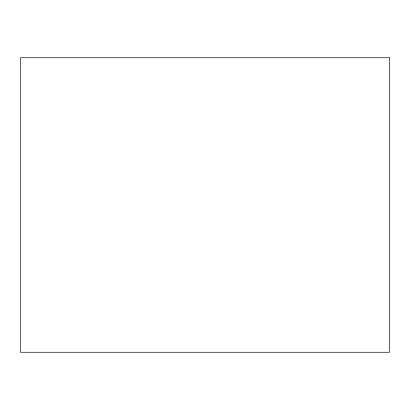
<?xml version="1.0" encoding="UTF-8"?>
<svg xmlns="http://www.w3.org/2000/svg" width="410" height="410" viewBox="0 0 410 410"><rect width="100%" height="100%" fill="white"/><g stroke="black" fill="none" stroke-linecap="round" stroke-linejoin="round"><path stroke-width="0.61" d="M389.5 57.738L20.5 57.738L20.5 352.262L389.5 352.262L389.5 57.738"/></g></svg>
